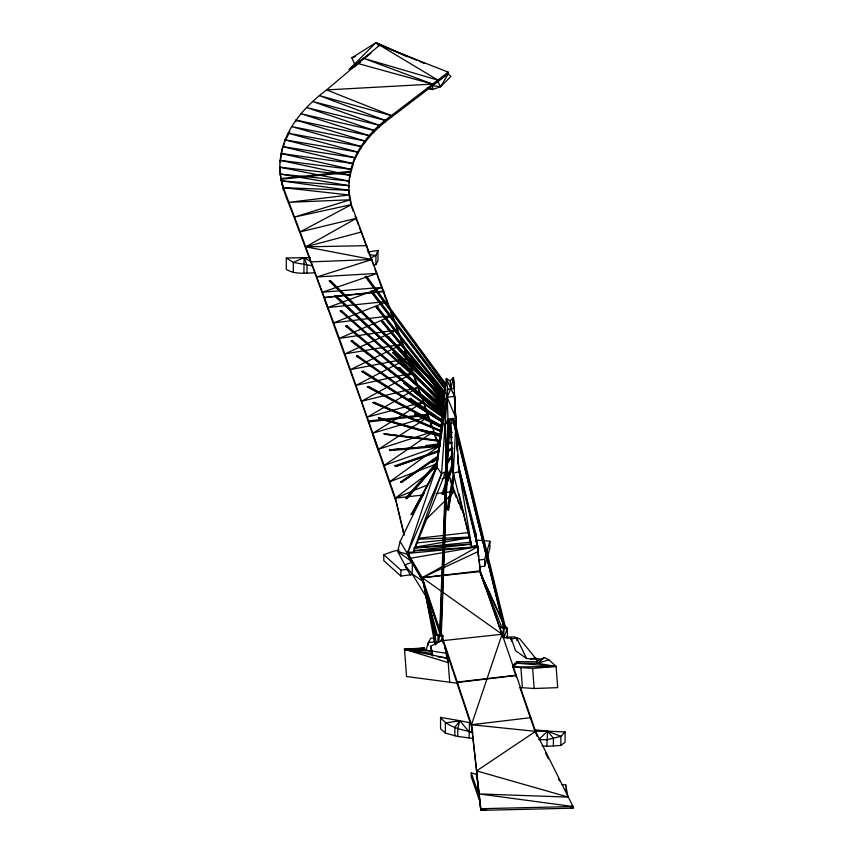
<?xml version="1.0" encoding="UTF-8"?>
<svg xmlns="http://www.w3.org/2000/svg" width="853" height="853" viewBox="0 0 853 853"><rect width="100%" height="100%" fill="white"/><g stroke="black" fill="none" stroke-linecap="round" stroke-linejoin="round"><path stroke-width="1.28" d="M459.895 721.691L459.895 720.7L440.553 717.405L440.553 728.803L445.351 733.111L457.784 736.47L473.052 738.389M437.93 642.309L437.973 634.877L441.396 634.419L442.899 635.773L442.44 640.699M452.516 452.602L452.367 465.759L453.295 473.212L471.805 547.519L458.541 467.977M436.683 643.812L425.978 596.471L412.127 573.866L412.425 562.138L400.153 541.463L436.565 466.644L438.015 457.56M503.654 637.692L503.942 628.693L501.5 626.667L480.506 573.205L479.749 569.516M328.149 309.106C317.113 278.91 305.928 248.767 294.552 218.699C287.674 199.922 277.705 181.007 280.2 160.353C282.812 130.808 303.817 107.02 326.582 89.917L379.638 45.145L448.23 72.164L448.23 73.806L440.638 86.665L432.663 89.522L427.524 88.275M439.572 635.389L447.761 421.414L449.041 420.753L441.289 635.25L439.572 635.389L441.289 635.25M439.967 635.517L448.177 420.945M440.83 635.442L449.041 420.753M400.153 541.463L397.669 551.39L407.158 554.226L423.237 581.597L434.561 635.602L434.326 641.115L435.51 644.911M446.514 460.727L446.023 471.368L413.257 552.328L407.755 552.072L407.158 554.226L422.288 579.336L439.935 632.052M413.151 552.392L441.577 473.831L447.644 389.085L446.343 378.433L450.181 380.918L450.821 388.595L454.628 396.325L455.907 422.715L453.295 473.212L458.999 471.698L455.097 408.107M477.36 548.234L478.064 548.148L477.307 545.046L478.309 553.117L475.718 533.189L458.402 465.525L477.637 546.389L478.725 556.881M279.955 168.851L279.955 167.22L349.176 181.071L348.781 187.255L348.781 185.613L280.402 174.076L279.955 167.22L349.773 175.174L349.176 182.713C349.847 154.66 369.466 131.181 391.346 115.603L448.23 72.164M446.524 466.164L446.023 471.368L444.04 474.812M447.377 457.069L447.75 453.167M448.241 447.964L450.587 423.269L451.983 418.631L453.636 420.348L454.649 420.358L505.477 627.531L503.888 627.435L453.242 420.987L453.636 420.348M407.403 569.783L397.658 551.39L412.425 562.138L423.237 581.597L436.267 635.24L440.137 634.632M476.4 776.443L476.624 772.541M438.687 642.373L439.476 636.221L437.973 634.877L434.561 635.602M280.349 160.844L282.759 146.663L354.859 157.741L349.773 176.816M454.628 396.325L447.217 397.285L436.565 466.644L407.158 554.226L441.577 473.831L446.023 471.368L445.255 423.824L448.017 419.047L447.217 397.285L450.821 388.595L453.391 377.57L450.181 380.918M453.306 473.426L447.153 509.316L448.625 509.113L454.254 476.198M454.159 474.929L448.113 510.201L448.625 509.113M479.439 566.818L484.685 566.211L484.685 559.323L489.91 541.239L476.294 540.056M484.685 566.211L489.91 548.116L489.91 541.239M425.86 650.722L428.366 642.48L430.808 638.161L434.87 638.087M507.108 636.146L507.535 638.62L507.279 628.203L503.942 628.693L471.496 724.73L480.815 810.35L573.045 808.186L573.045 806.543L535.567 731.373L480.506 571.563L477.264 545.845M504.016 637.777L507.279 628.203L505.392 626.241L499.357 626.966L480.506 573.205L478.991 559.365M283.143 147.174L284.294 143.794M445.202 488.705L443.048 494.505L442.057 493.823L445.863 482.659M446.716 480.186L452.644 462.838M443.048 494.505L445.565 487.159M446.396 484.707L452.676 466.335M446.471 484.984L452.826 466.41M415.678 376.216L393.873 353.249L394.193 352.428L444.328 405.218M440.628 641.563L442.899 635.773L439.476 636.221M367.782 252.019L377.964 250.451L375.896 255.495L375.896 264.59L373.699 265.304M432.492 476.454L436.565 466.644L447.644 389.085L454.265 388.648L456.248 429.198M437.802 456.334L400.558 481.966L401.326 482.425L437.568 457.037M286.555 138.186L289.871 131.533M437.781 457.315L431.17 461.772L432.226 462.401L437.013 458.573M390.845 449.712L389.405 449.926L390.45 450.565L390.845 449.712L439.487 445.597M385.161 433.665L383.957 433.836L439.956 440.5M354.859 159.383C362.546 142.099 376.194 128.206 391.346 117.245L448.23 73.806L450.864 76.471L440.638 86.665L432.61 85.737L432.663 89.522L428.92 88.296M379.884 417.917L378.444 418.109L379.478 418.748L379.884 417.917L440.681 435.456M441.332 426.532L368.443 387.401L368.859 386.569L441.971 425.828M357.919 355.904L357.503 356.725L356.469 356.096L357.919 355.904L442.131 415.688M375.896 264.59L377.964 260.698L377.964 250.451M437.589 461.302L405.761 497.992L406.753 498.674L436.192 464.427M443.165 412.468L352.193 341.712L352.63 340.912L442.771 411.007M444.445 392.998L330.207 281.554L330.623 280.818L445.17 392.572M445.746 389.533L371.652 291.918L372.1 291.129L445.639 388.019M437.205 467.167L411.189 514.69L430.232 480.623M412.489 514.167L424.218 493.194M418.759 372.324L388.318 337.553L388.787 336.754L444.616 400.526M447.612 461.409L452.602 453.732M447.462 463.126L452.421 455.513M447.217 463.552L452.207 455.897M444.626 397.146L336.199 295.831L335.687 296.609L444.829 398.596M416.189 414.025L414.718 414.153L415.656 414.835L416.189 414.025L441.012 426.137M399.662 367.622L399.129 368.421L398.191 367.75L399.662 367.622L443.251 409.259M421.339 369.061L382.613 322.221L383.146 321.442L444.754 395.952M437.248 383.935L377.111 307.848L377.634 307.069L445.351 392.753M410.613 398.5L410.144 399.193L409.333 398.607L410.613 398.5L441.95 419.921M445.671 385.119L366.15 277.108L366.641 276.383L446.311 384.618M363.453 371.29L361.981 371.407L362.909 372.089L363.453 371.29L442.632 421.137M426.543 446.29L427.108 445.479L425.626 445.597L426.543 446.29L439.423 444.584M374.424 402.381L372.953 402.488L373.859 403.181L374.424 402.381L441.353 430.626M347.246 326.006L346.649 326.774L345.764 326.091L347.246 326.006L444.456 407.244M477.584 546.944L413.844 550.921M421.745 429.901L420.262 429.965L421.105 430.68L421.745 429.901L441.172 434.23M439.252 450.469L394.928 465.749L395.728 466.463L439.082 450.97M341.754 310.887L341.125 311.633L340.262 310.94L341.754 310.887L444.04 401.763L387.326 336.914L388.787 336.754M406.753 498.674L437.109 463.691M565.091 731.938L560.869 736.342L546.858 739.796L538.797 739.508L547.583 731.181L565.091 731.938L565.091 742.185L560.869 745.437L546.858 746.343L542.252 745.874M416.904 60.307L375.949 42.65L349.229 69.36L355.722 66.193M426.233 519.328L454.5 491.445L452.516 485.485M548.842 659.742L537.667 663.325L536.889 661.064L544.353 657.546L548.842 659.742L556.103 666.449L537.667 663.325L537.55 661.747L516.971 661.651L512.824 665.351L512.834 667.025L532.635 668.379L556.103 666.449L557.713 687.646L534.159 688.499L519.765 687.518M544.353 657.546L537.667 663.325L517.089 663.218L512.834 667.025L556.103 666.449L517.089 663.218L516.971 661.651M448.209 421.702L445.255 423.824L455.907 422.715L454.254 420.998L453.242 420.987M449.147 420.828L451.983 418.631M436.917 466.538L395.355 498.141L403.959 535.119M370.202 53.792L349.229 69.36L360.766 62.056M435.158 435.019L439.028 446.13L389.757 481.753L395.355 498.141L404.269 534.735M371.002 52.95L354.816 64.519L351.873 57.801L375.949 42.65L407.361 56.831M401.326 482.425L438.197 457.048M349.176 181.071L280.402 174.076L281.533 180.9L348.802 190.251L351.361 204.645L392.604 315.567L433.868 431.319L384.149 465.461L389.757 481.753L436.768 463.829M448.795 449.872L452.101 447.644M449.115 450.405L451.322 448.923M432.226 462.401L437.685 458.711M448.614 451.344L452.975 448.39M520.095 688.115L535.567 733.015L535.567 731.373L476.624 770.899L568.343 797.107L479.173 793.93L573.045 806.543L480.815 808.708L471.496 724.73L441.396 634.419M430.562 646.254L432.247 651.148L432.62 655.989L430.936 651.095L430.562 646.254L442.995 639.963M349.24 196.617L351.361 206.287L351.361 204.645L300.149 231.899L339.345 338.342L384.149 465.461L439.028 446.13M435.862 644.282L434.326 641.115L423.237 581.597L412.127 573.866L410.261 574.847L404.685 564.963L412.425 562.138L410.645 559.867L410.645 558.225L407.499 551.347M370.405 258.192L375.896 255.495L369.349 254.684M454.254 420.998L454.649 420.358M427.257 485.026L395.355 498.141L422.949 495.017M441.982 478.981L449.339 475.953L447.196 469.726M371.652 291.918L371.055 291.555L328.149 307.464L387.443 301.44L333.747 322.861L392.604 315.567L339.345 338.342L397.765 329.78L344.943 353.91L402.925 344.058L350.551 369.573L408.075 358.42L356.149 385.332L413.236 372.846L361.747 401.177L418.396 387.358L367.355 417.117L423.557 401.934L372.953 433.143L428.718 416.595L378.551 449.254L428.846 432.951M372.068 291.172L382.293 287.386L322.541 292.174L377.133 273.408L316.943 276.958L371.983 259.504L305.747 246.826L356.511 218.251L300.149 231.899L283.356 187.671L281.533 180.9L348.781 185.613L349.122 195.433M351.873 57.801L355.488 56.479M412.82 574.538L400.867 576.042L383.797 560.688L383.797 554.738L393.446 551.187L399.225 550.004M412.649 513.879L411.381 514.338L411.338 513.431M395.728 466.463L438.282 451.791M431.351 432.14L433.868 431.319M503.888 627.435L505.477 627.531M361.672 231.92L305.747 246.826L366.822 245.675M530.513 658.889L533.925 658.111L540.141 659.092M506.511 637.255L514.007 636.818L519.872 638.961L536.398 659.22M351.361 204.645L294.552 217.057L350.093 199.783L288.954 202.321L349.24 194.974L283.356 187.671L283.356 189.302L281.533 180.9M419.633 648.675L424.304 647.853L424.986 649.837L430.936 651.095L404.503 649.304L406.561 676.525L457.656 683.274M510.531 639.046L516.662 637.959L526.557 658.516M443.859 406.465L392.775 352.673L394.193 352.428M414.739 547.231L469.459 537.763M443.208 416.136L403.64 382.826L405.068 382.592L443.603 415.016M400.558 481.966L401.582 481.806M503.238 637.799L499.357 626.966L503.451 626.39M368.443 387.401L367.408 386.761L368.859 386.569M425.626 445.597L440.052 443.763M447.676 442.664L451.695 442.206M448.433 443.379L452.293 442.867M457.325 721.009L459.895 720.7L469.491 722.683L469.107 737.962M457.357 682.496L516.289 675.427M444.68 393.585L329.258 280.978L330.623 280.818M443.528 412.895L351.18 341.083L352.63 340.912M480.42 570.806L422.288 577.694L410.645 558.225L477.819 546.656L478.309 553.117L478.309 551.475L422.288 577.694L436.267 635.24M530.833 717.64L471.496 724.73L535.567 731.373M445.842 390.375L370.639 291.299L372.1 291.129M479.557 559.931L484.685 559.323M383.797 554.738L400.867 570.092L407.446 569.314M418.706 538.264L468.883 532.507M427.897 414.281L368.699 420.955M428.227 415.208L369.018 421.883M442.057 493.823L443.507 493.652M405.761 497.992L407.222 497.821M436.096 493.524L454.5 491.445L464.512 515.415M413.716 550.654L471.368 544.225L471.613 546.741L477.307 545.046M281.149 178.586L350.53 171.325M383.647 291.097L335.933 296.236M324.481 297.462L335.24 296.311M443.336 640.582L502.108 634.259L422.288 577.694L477.819 546.656L408.214 553.384L408.214 555.015L407.499 552.989M448.017 419.047L455.95 418.215L447.217 397.285M416.221 542.998L469.438 537.411M480.506 571.563L422.288 577.694L441.385 634.749M281.255 180.847L281.255 179.205L350.338 172.274M335.549 296.513L324.545 297.654L324.545 299.286L361.747 402.819L395.355 499.773M383.807 291.523L335.762 296.492L334.728 295.959L336.199 295.831M414.921 547.807L471.176 542.145M503.227 637.5L511.224 638.204L515.521 650.668L526.461 658.516L536.772 659.497L537.55 661.747M479.173 799.613L471.24 776.859L471.24 772.871L476.624 774.407L480.815 810.35L486.125 809.87M389.405 449.926L439.604 445.671M390.45 450.565L440.159 446.354M444.861 394.118L376.162 307.197L377.634 307.069M444.2 397.189L381.664 321.57L383.146 321.442M445.81 385.908L365.265 276.5L366.641 276.383M432.247 651.148L446.322 653.238L446.695 658.079L448.209 662.61L404.503 649.304L424.304 647.853L424.495 650.412M413.694 548.138L471.346 544.011M435.958 641.936L428.366 642.48L428.547 644.975M310.151 257.585L286.299 258.011L286.299 269.409C294.839 274.485 305.203 273.312 314.714 272.715M379.638 45.145L437.845 80.097L363.9 58.42L432.61 84.095L326.582 89.917L391.346 115.603L391.346 117.245M418.812 539.224L469.385 537.091M311.345 261.85L371.983 259.504M394.928 465.749L396.357 465.706M471.773 731.917C460.865 729.731 447.505 726.98 440.553 717.405M535.609 731.298L547.583 731.181L560.869 736.342L560.869 745.437M419.836 652.95L404.503 649.304L413.662 649.474M561.892 784.717L565.656 784.792L568.098 797.48M437.738 656.746L446.695 658.079L404.503 649.304L424.986 649.837M542.295 731.053L547.583 731.181L553.405 738.165L553.405 746.183M283.356 187.671L348.802 190.251L348.802 191.893M446.322 653.238L447.846 657.77L448.966 657.844L449.211 661.107M312.145 265.752L293.347 262.436L286.299 258.011M534.351 729.741L547.583 731.181L546.858 746.343M473.052 732.375L469.107 731.949L459.895 720.7L445.351 723.024L445.351 733.111M383.957 433.836L440.255 440.862M384.831 434.358L439.423 441.182M280.2 161.985L280.2 160.353L350.924 169.321L350.924 170.952M570.444 807.834L573.045 808.186L571.873 805.818M281.127 155.129L281.127 153.497L352.62 163.499L352.62 165.141M404.503 649.304L431.778 653.537M285.062 141.534L285.062 139.892L357.631 152.058L357.631 153.7M360.936 148.102L360.936 146.46L288.047 133.196L357.631 152.058M364.775 142.622L364.775 140.98L291.694 126.585L360.936 146.46M296.002 121.734L296.002 120.092L369.114 135.606L369.114 137.248M280.2 160.353L349.773 175.174M448.934 435.958L451.525 436.533M420.262 429.965L441.022 434.593M448.806 436.32L451.397 436.907M421.105 430.68L440.447 434.998M449.467 437.003L452.047 437.578M281.127 153.497L350.924 169.321M373.955 132.012L373.955 130.37L300.96 113.737L369.114 135.606M282.759 146.663L352.62 163.499M379.286 126.926L379.286 125.284L306.536 107.531L373.955 130.37M285.062 139.892L354.859 157.741M385.087 122L385.087 120.358L312.72 101.496L379.286 125.284M357.887 63.495L432.61 84.095M391.346 115.603L319.502 95.643L385.087 120.358M378.444 418.109L440.734 436.096M379.478 418.748L440.041 436.235M296.002 120.092L364.775 140.98M499.357 626.966L503.942 628.693M372.953 402.488L441.353 431.351M373.859 403.181L440.606 431.351M419.313 61.341L424.133 63.421M449.286 430.179L451.642 431.33M414.718 414.153L441.939 427.438M449.041 430.914L451.408 432.066M415.656 414.835L441.545 427.47M448.603 430.914L452.133 432.642M392.775 352.673L393.873 353.249M367.408 386.761L441.875 426.745M403.64 382.826L442.089 414.867M329.258 280.978L330.207 281.554M310.759 261.658L304.084 257.563L293.347 262.436L293.347 272.523M351.18 341.083L352.193 341.712M361.981 371.407L442.472 422.086M362.909 372.089L441.907 421.819M387.326 336.914L388.318 337.553M365.265 276.5L366.15 277.108M409.333 398.607L441.79 420.796M376.162 307.197L377.111 307.848M381.664 321.57L382.613 322.221M356.469 356.096L442.579 417.117M345.764 326.091L444.114 408.278M340.262 310.94L444.221 403.234M334.728 295.959L445.117 399.097M403.938 373.006L405.857 374.84M412.585 381.27L442.376 409.728M398.191 367.75L442.782 410.346M406.54 566.829L404.685 564.963L412.127 573.866M422.032 382.912L425.668 386.729M430.211 391.516L442.931 404.908M375.949 42.65L378.903 45.955M423.973 378.284L430.072 385.247M431.81 387.23L442.249 399.151M423.024 371.098L441.545 393.489M441.577 473.831L436.565 466.644L446.343 378.433L450.821 388.595M437.845 81.739L440.638 86.665M536.153 734.188L537.315 736.523M545.483 752.89L548.394 758.743M558.31 778.618L559.472 780.953M485.218 586.896L480.506 573.205L504.965 626.198M483.747 581.906L480.506 573.205L503.888 625.046M455.001 494.282L456.504 497.875M457.507 500.274L459.01 503.867M460.012 506.266L461.505 509.859M480.506 573.205L484.579 583.015M485.592 585.467L487.127 589.146M351.831 207.524L353.238 211.235M355.104 216.182L356.511 219.893M356.981 221.13L358.388 224.861M359.326 227.346L361.672 233.562M362.099 234.714L366.822 247.317M367.248 248.468L371.983 261.146M372.409 262.297L373.699 265.773M374.989 269.249L377.133 275.05M377.559 276.212L383.818 293.197L382.677 290.063M385.631 298.134L384.276 294.434L389.096 307.602M391.292 313.605L393.894 320.76M387.88 304.254L389.171 307.794M390.887 312.497L392.604 317.209M395.184 324.311L397.338 330.239M397.765 331.422L399.481 336.178M400.345 338.556L402.488 344.505M404.642 350.487L406.785 356.469M408.939 362.461L412.809 373.283M414.1 376.909L417.106 385.375M418.396 389L421.403 397.498M424.41 406.028L429.144 419.495M431.725 426.841L430.434 423.163L431.725 426.831M434.731 435.435L436.022 439.135M471.24 772.871L479.173 795.572M372.953 434.785L378.551 450.896M513.261 668.262L516.236 676.898L516.236 675.256L487.106 678.604L457.219 682.069L457.219 683.711M442.344 639.27L471.496 726.372M444.829 648.003L447.622 656.341M449.339 475.953L451.727 483.107M450.139 479.983L451.322 483.555M452.516 487.127L454.5 493.077L454.5 491.445M439.732 633.384L422.288 579.336L437.333 634.973M453.391 469.63L452.367 465.759L450.587 423.269L453.295 473.212M476.347 541.623L476.848 543.617M458.999 471.698L477.637 546.389L477.723 550.11M453.892 420.241L504.805 627.744M454.948 424.975L457.794 436.565M461.59 452.026L462.848 457.176M463.478 459.756L465.375 467.487M466.015 470.067L467.902 477.787M474.545 504.848L476.443 512.578M477.072 515.148L478.97 522.878M484.653 546.069L485.922 551.219M486.551 553.8L487.5 557.659M488.129 560.24L490.027 567.97M495.721 591.15L496.979 596.311M497.619 598.881L499.517 606.611M500.146 609.191L502.044 616.922M453.188 420.55L504.006 627.701M453.284 469.598L452.367 465.759L451.919 448.529M459.063 493.855L471.549 546.219M477.637 546.389L476.379 540.962L476.646 543.532M425.978 596.471L428.494 608.168M429.048 610.769L432.13 625.078M281.255 179.205L283.356 189.302M565.88 788.908L566.328 791.36M458.541 466.826L459.724 473.276M478.202 552.051L478.448 556.828M475.718 533.189L476.155 538.371M453.956 388.072L453.391 377.57L454.265 388.648M532.635 668.379L534.159 688.499M520.884 667.579L522.409 687.699M516.662 637.959L516.865 640.55M511.224 638.204L511.469 641.403M447.846 657.77L449.734 682.731M443.112 641.552L443.24 643.226M453.391 377.57L453.977 388.19M454.201 392.177L454.873 404.119M454.244 393.329L454.809 403.832M455.097 409.088L456.227 430.104M456.44 434.038L456.59 436.672M456.803 440.606L457.368 451.12M457.645 456.366L458.072 464.245L457.603 455.161M456.515 434.39L456.654 436.992M456.792 439.583L457.4 451.269M451.408 428.643L451.653 437.92M565.656 784.792L565.656 786.722M480.815 808.708L480.815 810.35M457.784 736.47L457.784 728.441L459.895 720.7L454.873 727.289L454.873 735.851M408.598 554.141L408.598 555.772M400.867 570.092L400.867 576.042M307.027 273.259L307.027 265.219L304.084 257.563L303.913 273.237M280.402 174.076L280.402 175.707M448.635 509.028L448.166 509.87L447.175 509.188L448.635 509.028M377.73 306.568L377.197 307.347L376.258 306.696L377.73 306.568M478.064 548.084L477.755 546.901L478.064 548.106"/></g></svg>
